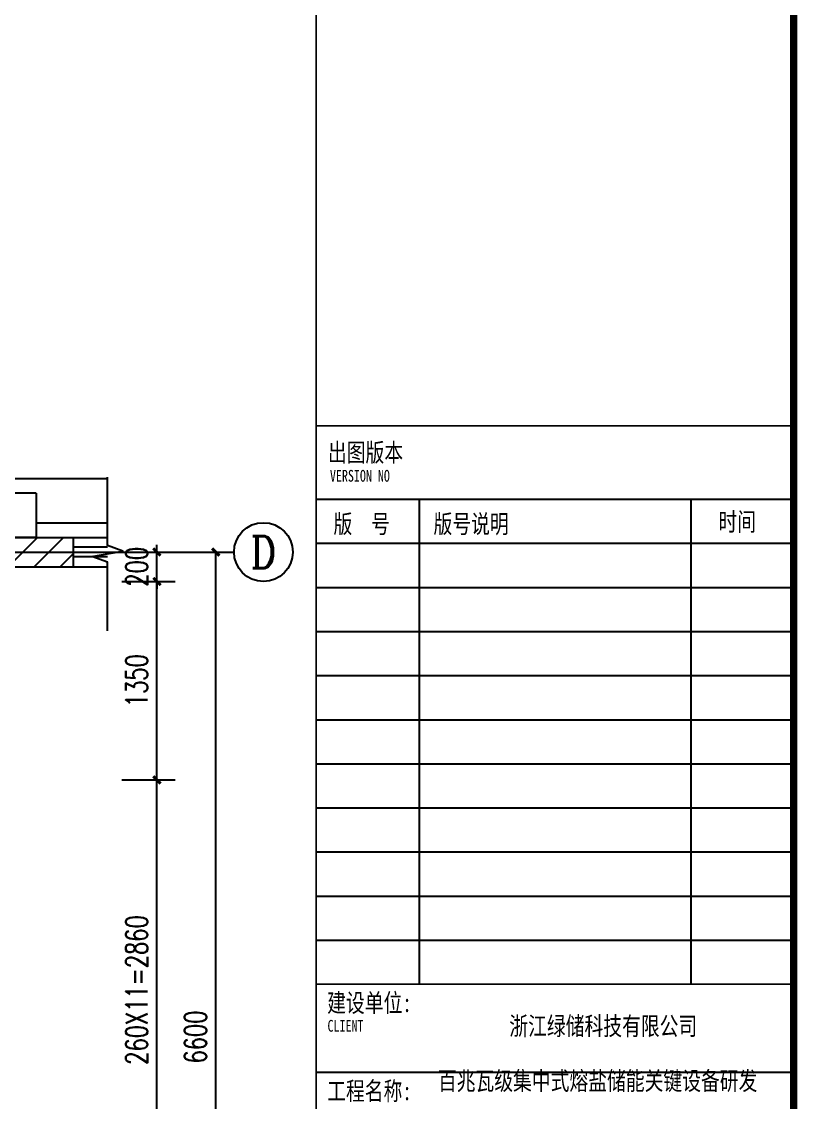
# Model space of a CAD drawing. Extents: x 1738711 to 2346805, y 1189731 to 2516152.
# Drawn here: x 2018229 to 2023508, y 1375712 to 1383066 of the extents above; entities that cross this region are included whole.
import ezdxf
from ezdxf.enums import TextEntityAlignment as Align

# ---------------------------------------------------------------- set-up
doc = ezdxf.new("R2010")
doc.units = 0
doc.header["$LTSCALE"] = 1000
doc.header["$MEASUREMENT"] = 0
doc.linetypes.add('复件 140224通州运河二期售楼部条件图_t3$0$X-ME SHAFT SH$0$X-B2$0$WATER_LINE', pattern=[0])
for name, color, linetype in [('AXIS', 3, 'Continuous'), ('AXIS_TEXT', 7, 'Continuous'), ('DIM_SYMB', 3, 'Continuous'), ('DOTE', 1, 'Continuous'), ('PUB_DIM', 3, 'Continuous'), ('PUB_HATCH', 8, 'Continuous'), ('TK', 4, 'Continuous'), ('WALL', 40, 'Continuous'), ('WINDOW', 144, 'Continuous'), ('线脚', 44, 'Continuous')]:
    doc.layers.add(name, color=color, linetype=linetype)
doc.styles.add('_TCH_AXIS', font='COMPLEX', dxfattribs={"bigfont": 'GBCBIG'})
doc.styles.add('_TCH_DIM_T3', font='SIMPLEX', dxfattribs={"width": 0.705882, "bigfont": 'GBCBIG'})
doc.styles.add('COMPLEX', font='COMPLEX')
doc.styles.add('宋体', font='SIMSUN.TTF', dxfattribs={"width": 0.75})
doc.dimstyles.new('_TCH_ARCH&&50', dxfattribs={"dimtxt": 148.75, "dimasz": 50, "dimexe": 125, "dimexo": 150, "dimgap": 63.125, "dimtad": 1, "dimdec": 0, "dimzin": 0, "dimdsep": 46, "dimtxsty": '_TCH_DIM_T3', "dimblk": 'ARCHTICK', "dimcen": 0.09, "dimclrt": 7, "dimazin": 2, "dimtfac": 1, "dimtdec": 0, "dimtix": 1, "dimtmove": 2, "dimatfit": 3, "dimfxl": 50, "dimtolj": 1, "dimtzin": 0, "dimarcsym": 0})

# ---------------------------------------------------------------- blocks, each defined once
blk = doc.blocks.new('dgh321')
at = {"layer": 'WALL', "linetype": '复件 140224通州运河二期售楼部条件图_t3$0$X-ME SHAFT SH$0$X-B2$0$WATER_LINE'}
for p, q in [((3247025.2, -2494104.9), (3247425.2, -2494104.9)), ((3247025.2, -2494104.9), (3247025.2, -2494404.9)), ((3247425.2, -2494104.9), (3247625.2, -2494104.9)), ((3248025.2, -2494104.9), (3247625.2, -2494104.9)), ((3248025.2, -2494404.9), (3248025.2, -2494104.9)), ((3247425.2, -2494404.9), (3247425.2, -2494304.9)), ((3247425.2, -2494304.9), (3247625.2, -2494304.9)), ((3247625.2, -2494404.9), (3247625.2, -2494304.9)), ((3247025.2, -2494404.9), (3247425.2, -2494404.9)), ((3248025.2, -2494404.9), (3247625.2, -2494404.9))]:
    blk.add_line(p, q, dxfattribs=at)
blk = doc.blocks.new('hjashrtahreahe')
at = {"layer": 'TK', "color": 7}
for p, q in [((78001, 23200), (78001, 16600)), ((81701, 23200), (81701, 16600))]:
    blk.add_line(p, q, dxfattribs=at)
at = {"layer": 'TK', "color": 3, "const_width": 100}
blk.add_lwpolyline([(2500, 1000), (2500, 58400), (83100, 58400), (83100, 1000)], close=True, dxfattribs=at)
at = {"layer": 'TK', "color": 7, "const_width": 25}
for points in [[(76600, 58400), (76600, 1000)], [(76600, 16600), (83100, 16600)], [(76600, 15400), (83100, 15400)]]:
    blk.add_lwpolyline(points, dxfattribs=at)
for points in [[(76600, 24200), (83100, 24200), (83100, 16600), (76600, 16600)], [(76600, 16600), (83100, 16600), (83100, 11800), (76600, 11800)]]:
    blk.add_lwpolyline(points, close=True, dxfattribs=at)
at = {"layer": 'TK', "color": 7}
for points in [[(76600, 23200), (83100, 23200)], [(76600, 22600), (83100, 22600)], [(76600, 22000), (83100, 22000)], [(76600, 21400), (83100, 21400)], [(76600, 20800), (83100, 20800)], [(76600, 20200), (83100, 20200)], [(76600, 19600), (83100, 19600)], [(76600, 19000), (83100, 19000)], [(76600, 18400), (83100, 18400)], [(76600, 17800), (83100, 17800)], [(76600, 17200), (83100, 17200)]]:
    blk.add_lwpolyline(points, dxfattribs=at)
at = {"layer": 'TK', "color": 7, "style": '宋体', "width": 0.75}
for s, height, p in [('出图版本', 250, (76761, 23712)), ('VERSION NO', 160, (76788, 23439)), ('版  号', 250, (76837, 22739)), ('版号说明', 250, (78198, 22739)), ('时间', 250, (82075, 22769)), ('建设单位:', 250, (76751, 16222)), ('CLIENT', 160, (76755, 15954)), ('工程名称:', 250, (76751, 15022))]:
    blk.add_text(s, height=height, dxfattribs=at).set_placement(p)
at = {"layer": 'TK', "style": '宋体', "width": 0.75}
for tag, height, p in [('项目负责人', 350, (6003, 57089)), ('专业负责人', 350, (6003, 56224)), ('设计人', 350, (6003, 55419)), ('版号1', 250, (77304, 22193)), ('时间1', 250, (82405, 22193)), ('版号2', 250, (77304, 21593)), ('时间2', 250, (82405, 21593)), ('版号3', 250, (77304, 20993)), ('时间3', 250, (82405, 20993)), ('建筑会签', 0.0001, (78978, 2403)), ('电气会签', 0.0001, (82128, 2403)), ('结构会签', 0.0001, (78978, 1803)), ('暖通会签', 0.0001, (82128, 1803)), ('给排水会签', 0.0001, (78978, 1250)), ('智能化会签', 0.0001, (82128, 1250))]:
    blk.add_attdef(tag, text='', height=height, dxfattribs=at).set_placement(p, align=Align.CENTER)
for tag, p in [('合作设计单位', (80816, 48986)), ('版号说明1', (79854, 22318)), ('版号说明2', (79854, 21718)), ('版号说明3', (79854, 21118)), ('浙江绿储科技有限公司', (80545, 16036)), ('百兆瓦级集中式熔盐储能关键', (80545, 14953)), ('设备研发及制造基地项目', (80545, 14603)), ('1#研发楼', (80545, 13636)), ('图名', (80545, 12436)), ('工程编号', (78978, 11461)), ('子项编号', (82128, 11461)), ('建筑', (78978, 10711)), ('图号', (82128, 10711)), ('施工图', (78978, 9961)), ('2023.03', (82128, 9961)), ('审定', (79353, 8461)), ('审核', (79353, 7711)), ('工程负责', (79353, 6961)), ('专业负责', (79353, 6211)), ('设计', (79353, 5461)), ('制图', (79353, 4711)), ('校对', (79353, 3961))]:
    blk.add_attdef(tag, text='', height=250, dxfattribs=at).set_placement(p, align=Align.MIDDLE_CENTER)
blk = doc.blocks.new('_ArchTick')
at = {"color": 0, "linetype": 'ByBlock', "const_width": 0.4}
blk.add_lwpolyline([(-0.5, -0.5), (0.5, 0.5)], dxfattribs=at)
blk = doc.blocks.new('*D1639')
at = {"layer": 'Defpoints', "color": 0, "transparency": 16777216}
for p in [(2019160.3, 1379456.5), (2019549.6, 1379456.5), (2019160.3, 1372856.5)]:
    blk.add_point(p, dxfattribs=at)
at = {"layer": 'PUB_DIM', "color": 0, "lineweight": -2, "transparency": 16777216}
for p, q in [((2019310.3, 1379456.5), (2019674.6, 1379456.5)), ((2019549.6, 1372856.5), (2019549.6, 1379456.5)), ((2019310.3, 1372856.5), (2019674.6, 1372856.5))]:
    blk.add_line(p, q, dxfattribs=at)
at = {"layer": 'PUB_DIM', "color": 0, "lineweight": -2, "transparency": 16777216, "xscale": 50, "yscale": 50, "zscale": 50}
for p, rotation in [((2019549.6, 1379456.5), 90), ((2019549.6, 1372856.5), 270)]:
    blk.add_blockref('_ArchTick', p, dxfattribs=dict(at, rotation=rotation))
at = {"layer": 'PUB_DIM', "color": 7, "transparency": 16777216, "insert": (2019412.1, 1376156.5), "char_height": 148.75, "attachment_point": 5, "rotation": 90, "style": '_TCH_DIM_T3'}
blk.add_mtext('\\A1;6600', dxfattribs=at)
blk = doc.blocks.new('*D1643')
at = {"layer": 'Defpoints', "color": 0, "transparency": 16777216}
for p in [(2018760.3, 1377906.5), (2019149.6, 1377906.5), (2018760.3, 1375046.5)]:
    blk.add_point(p, dxfattribs=at)
at = {"layer": 'PUB_DIM', "color": 0, "lineweight": -2, "transparency": 16777216}
for p, q in [((2018910.3, 1377906.5), (2019274.6, 1377906.5)), ((2019149.6, 1375046.5), (2019149.6, 1377906.5)), ((2018910.3, 1375046.5), (2019274.6, 1375046.5))]:
    blk.add_line(p, q, dxfattribs=at)
at = {"layer": 'PUB_DIM', "color": 0, "lineweight": -2, "transparency": 16777216, "xscale": 50, "yscale": 50, "zscale": 50}
for p, rotation in [((2019149.6, 1377906.5), 90), ((2019149.6, 1375046.5), 270)]:
    blk.add_blockref('_ArchTick', p, dxfattribs=dict(at, rotation=rotation))
at = {"layer": 'PUB_DIM', "color": 7, "transparency": 16777216, "insert": (2019012.1, 1376476.5), "char_height": 148.75, "attachment_point": 5, "rotation": 90, "style": '_TCH_DIM_T3'}
blk.add_mtext('\\A1;260X11=2860', dxfattribs=at)
blk = doc.blocks.new('*D1644')
at = {"layer": 'Defpoints', "color": 0, "transparency": 16777216}
for p in [(2018760.3, 1379256.5), (2019149.6, 1379256.5), (2018760.3, 1377906.5)]:
    blk.add_point(p, dxfattribs=at)
at = {"layer": 'PUB_DIM', "color": 0, "lineweight": -2, "transparency": 16777216}
for p, q in [((2018910.3, 1379256.5), (2019274.6, 1379256.5)), ((2019149.6, 1377906.5), (2019149.6, 1379256.5)), ((2018910.3, 1377906.5), (2019274.6, 1377906.5))]:
    blk.add_line(p, q, dxfattribs=at)
at = {"layer": 'PUB_DIM', "color": 0, "lineweight": -2, "transparency": 16777216, "xscale": 50, "yscale": 50, "zscale": 50}
for p, rotation in [((2019149.6, 1379256.5), 90), ((2019149.6, 1377906.5), 270)]:
    blk.add_blockref('_ArchTick', p, dxfattribs=dict(at, rotation=rotation))
at = {"layer": 'PUB_DIM', "color": 7, "transparency": 16777216, "insert": (2019012.1, 1378581.5), "char_height": 148.75, "attachment_point": 5, "rotation": 90, "style": '_TCH_DIM_T3'}
blk.add_mtext('\\A1;1350', dxfattribs=at)
blk = doc.blocks.new('*D1645')
at = {"layer": 'Defpoints', "color": 0, "transparency": 16777216}
for p in [(2018760.3, 1379456.5), (2019149.6, 1379456.5), (2018760.3, 1379256.5)]:
    blk.add_point(p, dxfattribs=at)
at = {"layer": 'PUB_DIM', "color": 0, "lineweight": -2, "transparency": 16777216}
for p, q in [((2019149.6, 1379456.5), (2019149.6, 1379506.5)), ((2018910.3, 1379456.5), (2019274.6, 1379456.5)), ((2019149.6, 1379256.5), (2019149.6, 1379456.5)), ((2018910.3, 1379256.5), (2019274.6, 1379256.5)), ((2019149.6, 1379256.5), (2019149.6, 1379206.5))]:
    blk.add_line(p, q, dxfattribs=at)
at = {"layer": 'PUB_DIM', "color": 0, "lineweight": -2, "transparency": 16777216, "xscale": 50, "yscale": 50, "zscale": 50}
for p, rotation in [((2019149.6, 1379456.5), 270), ((2019149.6, 1379256.5), 90)]:
    blk.add_blockref('_ArchTick', p, dxfattribs=dict(at, rotation=rotation))
at = {"layer": 'PUB_DIM', "color": 7, "transparency": 16777216, "insert": (2019012.1, 1379356.5), "char_height": 148.75, "attachment_point": 5, "rotation": 90, "style": '_TCH_DIM_T3'}
blk.add_mtext('\\A1;200', dxfattribs=at)
blk = doc.blocks.new('_AXISO')
blk.add_circle((0, 0), 0.5)
at = {"layer": 'AXIS_TEXT', "style": 'COMPLEX', "width": 1.041667}
blk.add_attdef('A', text='', height=0.56, dxfattribs=at).set_placement((-0.25, -0.28), (0.25, -0.28), align=Align.FIT)

msp = doc.modelspace()

# ---------------------------------------------------------------- hatches: boundary and pattern name
at = {"layer": 'PUB_HATCH', "linetype": '复件 140224通州运河二期售楼部条件图_t3$0$X-ME SHAFT SH$0$X-B2$0$WATER_LINE'}
h = msp.add_hatch(dxfattribs=at)
h.set_pattern_fill('普通砖', color=256, scale=50, style=0)
h.set_pattern_definition([(45, (0, 89.76), (-88.388383, 88.388383), [])])
h.paths.add_polyline_path([(2018129.1, 1379556.5), (2018129.1, 1379356.5), (2018579.1, 1379356.5), (2018579.1, 1379556.5)])

# ---------------------------------------------------------------- linework, layer by layer
at = {"layer": 'AXIS'}
msp.add_line((2019174.6, 1379456.5), (2019674.6, 1379456.5), dxfattribs=at)
at = {"layer": 'DIM_SYMB'}
msp.add_lwpolyline([(2018813, 1378920.9), (2018813, 1379387.8), (2018708, 1379426.1), (2018918, 1379463.1), (2018813, 1379500.3), (2018813, 1379967.3)], dxfattribs=at)
at = {"layer": 'DOTE'}
msp.add_line((2008604.8, 1379456.5), (2019195.7, 1379456.5), dxfattribs=at)
at = {"layer": 'WALL', "linetype": '复件 140224通州运河二期售楼部条件图_t3$0$X-ME SHAFT SH$0$X-B2$0$WATER_LINE'}
for p, q in [((2018129.1, 1379556.5), (2018579.1, 1379556.5)), ((2018579.1, 1379556.5), (2018579.1, 1379356.5)), ((2018129.1, 1379356.5), (2018579.1, 1379356.5))]:
    msp.add_line(p, q, dxfattribs=at)
at = {"layer": 'WINDOW', "linetype": '复件 140224通州运河二期售楼部条件图_t3$0$X-ME SHAFT SH$0$X-B2$0$WATER_LINE'}
for p, q in [((2018579.1, 1379556.5), (2018813, 1379556.5)), ((2018813, 1379489.9), (2018579.1, 1379489.9)), ((2018813, 1379423.2), (2018579.1, 1379423.2)), ((2018579.1, 1379356.5), (2018813, 1379356.5))]:
    msp.add_line(p, q, dxfattribs=at)
at = {"layer": '线脚', "linetype": '复件 140224通州运河二期售楼部条件图_t3$0$X-ME SHAFT SH$0$X-B2$0$WATER_LINE'}
msp.add_line((2018329.1, 1379656.5), (2018813, 1379656.5), dxfattribs=at)
msp.add_lwpolyline([(2009046, 1379956.5), (2018813, 1379956.5)], dxfattribs=at)

# ---------------------------------------------------------------- block references
ref = msp.add_blockref('hjashrtahreahe', (1981933.1, 1368216), dxfattribs=dict(xscale=0.5, yscale=0.5, zscale=0.5))
ref.add_attrib('建设单位_001', '浙江绿储科技有限公司', (2021547.8, 1376169), dxfattribs={"layer": 'TK', "height": 125, "style": '宋体', "width": 0.75})
ref.add_attrib('工程名称_001', '百兆瓦级集中式熔盐储能关键设备研发', (2021061.9, 1375796.1), dxfattribs={"layer": 'TK', "height": 125, "style": '宋体', "width": 0.75})
at = {"layer": 'AXIS'}
ref = msp.add_blockref('_AXISO', (2019874.6, 1379456.5), dxfattribs=dict(at, xscale=400, yscale=400, zscale=400))
ref.add_attrib('A', 'D', dxfattribs={"layer": 'AXIS_TEXT', "ltscale": 0.5, "height": 217.6, "style": '_TCH_AXIS'}).set_placement((2019786.6, 1379347.7), (2019962.7, 1379347.7), align=Align.FIT)
at = {"layer": 'WALL', "linetype": '复件 140224通州运河二期售楼部条件图_t3$0$X-ME SHAFT SH$0$X-B2$0$WATER_LINE', "xscale": -1, "rotation": 180}
msp.add_blockref('dgh321', (-1229696.1, -1114548.4), dxfattribs=at)

# ---------------------------------------------------------------- dimensions: what is measured, and where the dimension line sits
at = {"layer": 'PUB_DIM'}
for p1, p2, picture, middle in [((2018760.3, 1379256.5), (2018760.3, 1379456.5), '*D1645', (2019012.1, 1379356.5)), ((2019160.3, 1372856.5), (2019160.3, 1379456.5), '*D1639', (2019412.1, 1376156.5)), ((2018760.3, 1377906.5), (2018760.3, 1379256.5), '*D1644', (2019012.1, 1378581.5))]:
    dim = msp.add_aligned_dim(p1=p1, p2=p2, distance=-389.4, dimstyle='_TCH_ARCH&&50', dxfattribs=at)
    dim.commit()
    dim.dimension.update_dxf_attribs({"geometry": picture, "text_midpoint": middle})
dim = msp.add_aligned_dim(p1=(2018760.3, 1375046.5), p2=(2018760.3, 1377906.5), distance=-389.4, text='260X11=2860', dimstyle='_TCH_ARCH&&50', dxfattribs=at)
dim.commit()
dim.dimension.update_dxf_attribs({"geometry": '*D1643', "text_midpoint": (2019012.1, 1376476.5)})

doc.saveas('drawing.dxf')
